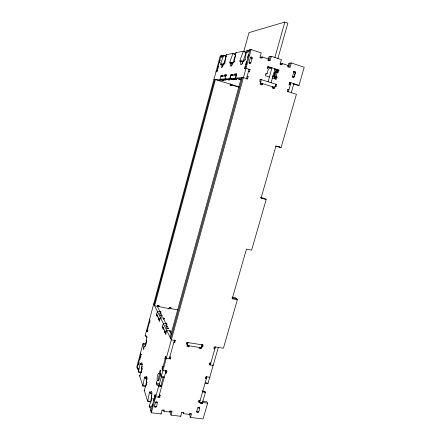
<?xml version="1.0" encoding="UTF-8"?>
<svg xmlns="http://www.w3.org/2000/svg" width="441" height="441" viewBox="0 0 441 441"><rect width="100%" height="100%" fill="white"/><g stroke="black" fill="none" stroke-linecap="round" stroke-linejoin="round"><path stroke-width="0.66" d="M162.178 316.065C158.352 316.577 159.973 309.714 162.178 316.065L160.805 315.828M223.333 65.02L223.361 64.7M155.673 402.578L157.178 402.765A0.805 0.695 -30.4 0 0 156.621 401.955A0.805 0.695 -30.4 0 0 155.673 402.578C152.101 408.84 157.393 409 157.178 402.765L156.82 401.734M246.337 52.165L243.355 51.178A1.13 0.303 -72.4 0 1 243.256 51.492L239.948 60.345A1.125 0.303 -72.7 0 0 239.981 61.371L240.973 61.211A3.98 1.08 -72.6 0 0 241.111 64.827A3.98 1.08 -72.6 0 0 243.333 60.836L244.364 60.676A1.152 0.314 -72.5 0 0 245.009 59.518L246.464 50.831A1.158 0.314 -72.3 0 1 246.536 50.517L247.269 50.368A1.158 0.314 -72.3 0 1 247.401 51.035A2.332 0.639 -72.2 0 0 247.66 52.38A2.332 0.639 -72.2 0 0 248.735 50.759A1.169 0.32 -72.2 0 1 249.275 49.949L251.122 49.563L261.221 52.926L259.981 57.402L262.02 58.074L262.329 56.961L268.42 58.973L268.106 60.086L270.129 60.753L271.369 56.31L281.408 59.651L280.162 64.066L282.152 64.722L282.466 63.62L288.414 65.593L288.1 66.69L290.079 67.341L291.325 62.953L304.213 67.241L299.015 85.322L297.714 85.356L293.182 83.9M252.191 57.947C250.753 54.193 249.204 61.751 249.319 62.247A0.876 0.805 -89.9 0 0 249.86 63.339A0.876 0.805 -89.9 0 0 250.863 62.754L252.191 57.947L251.64 58.036M234.59 54.513L235.83 54.265L232.986 53.333L229.783 62.187L229.8 62.964L230.742 62.831A3.76 0.97 -73 0 0 230.819 66.26A3.76 0.97 -73 0 0 232.854 62.495L233.774 62.352A1.086 0.281 -72.9 0 0 234.364 61.26L235.77 53.036A1.091 0.281 -72.7 0 1 235.836 52.744L243.355 51.178M197.777 407.368L198.02 407.886L199.459 408.063A0.783 0.667 -34.9 0 0 198.941 407.275A0.783 0.667 -34.9 0 0 198.02 407.886C194.503 414.011 199.586 414.127 199.459 408.063L198.974 407.037M226.371 56.222L223.675 55.274L220.693 63.664L220.698 64.403L221.542 64.281A3.561 0.871 -73.3 0 0 221.575 67.545A3.561 0.871 -73.3 0 0 223.444 63.984L224.331 63.829L224.767 63.002L226.239 54.739L232.986 53.333M151.847 392.925A3.732 0.921 -81.5 0 0 151.693 393.438L150.238 393.245L149.565 391.724L147.757 401.045C147.377 401.723 150.728 402.142 150.668 401.409L151.847 394.811M142.156 364.365A3.335 0.766 -80.5 0 0 142.019 364.834L140.69 364.641A3.341 0.761 -80.5 0 1 141.963 363.07A3.341 0.761 -80.5 0 1 141.633 367.458L141.985 369.79L139.637 375.897L142.829 385.969L145.596 386.338L146.605 380.864M146.886 379.304L147.074 378.268M295.503 72.17C294.169 68.531 292.598 75.951 292.697 76.365A0.854 0.772 -83.5 0 0 293.199 77.423A0.854 0.772 -83.5 0 0 294.169 76.844L295.503 72.17L294.858 72.219M143.496 343.848L145.668 344.189L143.033 343.644L136.787 366.906L137.476 369.007L137.697 368.748A1.88 0.419 -80.5 0 1 138.237 368.389A1.88 0.419 -80.5 0 1 138.176 370.264L138.419 372.061L141.065 372.43L142.211 366.25M146.963 379.453L146.616 378.422L145.227 378.229L144.615 376.873L142.829 385.969M140.69 364.641L140.183 363.373L138.419 372.061M143.033 343.644L143.579 349.189L144.56 346.097A3.285 0.755 -80 0 0 145.85 344.415A3.285 0.755 -80 0 0 146.158 340.154L146.952 336.472L145.133 335.882L220.241 55.985L221.591 55.704L221.669 56.294A2.018 0.485 -73.1 0 0 221.823 57.479A2.018 0.485 -73.1 0 0 222.677 56.09L223.014 55.45L223.675 55.274M223.394 64.524L225.946 57.429M235.742 54.563L232.567 63.741M160.877 370.286L160.381 370.214A1.08 0.276 -81 0 0 159.934 370.71L159.146 373.588A3.771 0.959 -81.1 0 0 157.608 375.291A3.771 0.959 -81.1 0 0 157.316 380.274C155.188 383.902 156.638 386.338 161.147 386.134M137.162 368.086L140.894 354.195M147.013 331.417L149.857 320.822M154.152 304.83L214.635 79.645M216.757 71.729L221.029 55.82L222.281 56.227M138.766 364.663L138.331 364.597L138.65 362.541L139.086 362.607M140.15 359.514L139.714 359.454L140.034 357.397M141.015 356.311L140.574 356.245L141.026 354.57L140.503 353.065M147.592 331.836L147.151 331.764L147.465 329.725L147.906 329.796M217.738 68.079L218.251 66.172M219.32 62.198L219.833 60.285L220.28 60.428M145.287 345.358L146.671 340.209M157.343 306.594L157.652 305.453M158.297 306.462L158.6 305.321M157.216 315.717L156.445 314.968L157.393 311.445L160.998 312.074L160.662 311.412L159.769 311.258M221.823 76.414L221.365 76.271L221.63 75.284L221.084 75.334L220.026 79.253L223.692 80.394L222.231 80.146M158.925 306.831L159.234 305.685L157.481 305.376L157.25 306.236L160.1 311.914M156.764 315.64L157.007 314.753M157.817 316.958L157.035 316.203L157.272 315.315L157.729 315.392M223.096 75.334L222.082 75.24L221.817 76.227L222.281 76.37M157.36 316.881L157.602 315.993M222.369 76.177L222.633 75.191M159.493 319.052L159.036 318.975L158.793 319.874L158.457 319.174L158.699 318.281L159.157 318.358M224.226 76.017L224.497 75.014L225.064 74.959L224.794 75.962L225.263 76.111M160.309 312.73L160.662 311.412M159.874 321.241L159.069 320.458L159.317 319.554L159.774 319.637M226.586 75.009L225.538 74.915L225.268 75.924L225.737 76.073M159.41 321.164L160.386 317.548L164.085 318.182L164.438 318.882L163.512 318.722M226.112 74.865L225.02 78.895L229.37 80.03L228.427 79.738M163.787 319.262L164.085 318.182M232.198 79.49L233.769 79.755L229.91 78.548L230.759 75.439L236.387 74.937L235.511 78.145L240.13 79.347L239.138 79.038M162.911 327.035L162.663 327.961L162.305 327.211L163.308 323.507L167.095 324.146L166.726 323.413L165.783 323.259M229.91 78.548L231.04 74.397L231.646 74.342L231.365 75.383L231.85 75.538M163.578 328.413L163.324 329.344L162.961 328.589L163.214 327.657M233.267 74.391L232.159 74.292L231.878 75.339L232.363 75.488M232.49 75.284L232.776 74.237M168.936 309.202L169.399 307.498M230.296 83.862L229.954 85.119L231.718 85.664L231.972 84.722L239.077 86.921M166.428 324.521L166.726 323.413M165.177 331.731L164.917 332.679L164.543 331.902L164.802 330.959L165.287 331.037M177.883 309.896L170.899 308.656L171.13 307.801L169.124 307.493M234.579 75.097L234.866 74.038L235.5 73.978L235.213 75.042L235.703 75.196M166.092 334.195L165.607 334.118L165.232 333.33L165.485 332.382L165.976 332.464M235.511 78.145L236.679 73.868L236.034 73.928L235.742 74.998L236.238 75.152M166.869 328.936L167.023 328.369L165.882 325.684L167.205 326.086L168.473 328.705L167.023 328.369L168.468 328.611M165.607 334.118L166.643 330.309L170.535 330.954L170.932 331.737L169.956 331.577M243.801 51.542L248.972 32.634L284.836 22.05L287.852 23.119L277.907 58.482M170.226 332.095L170.535 330.954M170.116 337.387L241.354 77.726M157.316 380.274L158.799 380.478L160.634 373.797L159.146 373.588M152.525 406.784L152.024 406.723L151.858 406.2L152.377 404.298L152.878 404.358M153.644 400.841L153.992 398.421L154.493 398.482M155.149 397.242L154.471 396.668L155 394.756L155.497 394.822M165.397 372.932L166.4 373.075L166.935 371.135L162.911 370.556L162.156 368.693L162.685 366.752L163.187 366.824M165.645 359.024L164.951 358.5L165.485 356.554L165.987 356.626M245.086 68.609L244.573 68.443L245.185 66.222L246.045 66.343M246.254 64.347L245.742 64.182L246.354 61.961L246.706 61.905M249.11 55.186L248.239 55.081L247.627 57.313L247.985 57.253M150.805 411.166L155.177 395.257M162.343 369.156L165.678 356.995M170.722 338.627L242.385 77.649M244.92 68.405L250.03 49.789L250.549 49.96M162.101 409.871L161.141 413.939L151.313 412.765L158.694 385.897A1.097 0.281 -81.4 0 0 158.633 385.798M162.134 376.862L164.146 377.143A1.091 0.287 -81.2 0 0 164.19 377.32L161.169 376.895L251.122 49.563M161.296 377.011L159.504 383.538A1.08 0.276 -81.3 0 0 159.422 384.971L161.649 386.2A1.097 0.287 -81.5 0 1 161.715 386.305L158.694 385.897M249.27 63.515L249.424 62.958L250.863 62.754L248.961 62.302M250.852 57.765L251.006 57.209M160.86 385.897L163.379 376.746M166.169 370.374L158.716 397.17L158.534 396.663M174.559 339.928L169.294 358.792L169.09 358.346M249.066 69.27L246.48 78.945L247.539 78.878L248.151 76.651L247.125 76.326M155 394.756L155.706 396.784L159.719 397.297L160.155 395.125M165.485 356.554L166.268 358.34L170.298 358.946L170.838 356.99L169.829 356.835M173.826 342.343L174.829 342.503L175.215 340.215M249.303 71.85L250.097 69.601L245.979 68.278L244.573 68.443M260.879 58.256L261.188 57.143M170.017 410.836L169.851 412.043L163.92 411.326L164.085 410.113M186.714 343.578L187.072 342.282M188.037 342.563L186.956 346.477L188.935 346.791L189.211 345.816M267.963 60.45L269.016 56.68L271.369 56.31M261.033 84.727L262.163 84.689L262.472 83.592L260.223 83.674L261.507 84.077M171.13 411.018L170.43 413.526L171.031 415.119L180.81 416.287L181.764 412.263M268.955 60.919L270.19 56.498M171.031 415.119L172.084 411.337L170.116 411.1M265.862 73.934L267.02 73.84L268.36 69.05L267.351 68.719L267.968 66.503L278.999 70.108L278.381 72.307L277.383 71.982L274.986 72.186L273.657 76.899L277.036 77.065L276.419 79.259L272.428 77.974M268.084 81.778L271.998 67.82L269.258 68.112M274.897 57.479L284.836 22.05M271.088 82.732L275.008 68.802M274.186 78.845L274.644 77.214M278.999 70.108L276.584 70.334L274.842 76.822L275.834 77.142L275.223 79.319M272.312 88.073L272.615 86.993M147.691 401.332L144.168 390.202L146.666 383.874L146.263 381.338A3.522 0.832 -80.9 0 0 146.594 376.669A3.522 0.832 -80.9 0 0 145.227 378.229M199.387 347.431L199.117 348.401L201.068 348.715L202.16 344.834M272.836 86.86L272.527 87.952L274.517 88.58L275.746 84.209M277.323 71.861L277.786 70.218L274.556 69.165M273.657 76.899L276.038 76.745L277.383 71.982M273.332 88.597L273.789 86.965M280.923 64.866L281.231 63.769M202.199 344.371L201.835 345.661L202.595 346.929L201.62 346.775M274.936 86.739L275.548 84.567L276.744 84.529L276.127 86.712L275.134 86.397M202.408 401.134L206.835 401.707L207.601 403.217L203.081 418.95L190.49 417.445L191.554 413.708L189.624 413.471L189.36 414.408L183.55 413.702L183.704 412.5M202.595 346.929L203.141 344.989L187.05 342.409L186.504 344.366L187.502 344.526L186.808 343.258M287.73 66.971L288.789 63.25L291.325 62.953M190.512 413.377L189.806 415.857L190.49 417.445M288.811 67.467L290.051 63.102M288.982 85.003L289.731 82.379M199.034 400.163L198.621 402.297L202.452 402.787L202.204 402.28M151.313 412.765L150.469 408.928A2.177 0.535 -81.7 0 0 150.502 406.685A2.177 0.535 -81.7 0 0 149.846 406.966L149.582 407.214L149.179 406.018L151.88 399.254L151.384 396.691A3.732 0.915 -81.4 0 0 151.704 391.696A3.732 0.915 -81.4 0 0 150.238 393.245M215.423 346.962L210.285 364.944L209.492 363.599M202.634 390.809L205.401 392.088A1.069 0.347 -82.7 0 1 205.489 392.192L202.187 403.724L200.275 403.482L200.418 402.286M292.642 77.324A0.849 0.766 -83.6 0 0 292.885 76.921L294.197 76.855L295.498 72.313L293.596 71.866M205.071 382.904A1.069 0.347 -82.4 0 0 205.12 383.031L207.998 383.433L218.306 347.425M291.269 92.682L293.849 83.663M232.319 297.102L235.494 297.708L237.352 299.764L223.411 348.241L214.458 346.808L213.907 348.732L214.872 348.886L214.056 347.618M260.818 197.535L264.01 198.334L266.204 199.426L251.613 250.174L246.469 249.049L232.225 298.794L237.352 299.764M278.767 146.914L281.137 147.487L296.429 94.308L287.328 91.436L287.945 89.269L288.927 89.578L287.675 89.589M242.815 61.889A1.125 0.309 -72.6 0 1 242.919 61.31L246.243 52.479M274.611 74.149L273.8 76.161A1.036 0.336 -71.8 0 0 273.723 76.519M274.815 73.647L276.242 70.113M222.953 79.578C225.781 80.874 228.289 79.077 222.953 79.578L224.342 80.008M233.096 78.878C236.111 80.284 239.011 78.316 233.096 78.878L234.557 79.336M225.809 56.266L226.393 56.15M250.334 57.622L252.153 58.085L251.425 58.201M260.063 57.33L262.329 56.961M221.542 64.281L223.537 64.618M230.742 62.831L233.107 63.14M240.973 61.211L243.256 61.575M245.742 64.182L246.095 64.138M217.27 69.827L217.016 71.701L215.991 71.822M280.013 63.917L282.466 63.62M249.022 69.717L250.097 69.601M220.82 76.315L225.842 75.874M293.392 71.74L294.037 71.69M295.172 72.341L295.498 72.313M247.087 76.734L248.151 76.651M213.879 79.694L243.421 77.577L247.539 78.878M272.516 76.161L273.861 76.067M218.058 80.422L222.777 80.108M227.843 79.777L232.804 79.452M238.487 79.077L241.778 78.862M218.196 80.747L218.973 80.697M260.058 79.716L261.364 79.645L260.14 84.055L262.163 84.689M230.318 84.782L231.972 84.722M289.654 82.765L290.917 82.721L288.337 91.756L287.113 91.756M231.718 85.664L230.886 85.686L231.145 84.749L238.862 87.142M272.069 87.539L274.82 87.489L260.444 82.952M149.521 407.104L150.017 407.164M162.194 410.136L164.179 410.378M181.874 412.528L183.814 412.765M149.256 405.775L149.747 405.836M151.858 406.2L152.354 406.266M154.57 406.569L156.075 406.756L155.899 406.233M196.906 411.784L198.345 411.96M149.179 406.018L149.67 406.078M148.242 401.106L150.668 401.409M151.886 398.19L152.382 398.256M154.67 398.995L154.168 398.929L153.992 398.421M153.468 400.329L153.97 400.389M160.248 395.379L159.245 395.246L159.107 394.866M199.156 400.417L200.12 400.544M207.601 403.217L202.397 402.308M154.471 396.668L154.973 396.735M144.168 390.202L144.637 390.263M149.339 392.236L150.304 392.363M203.009 391.768L205.401 392.088M205.489 392.192L202.612 391.806A1.069 0.342 -82.7 0 0 202.529 391.702M143.353 385.759L145.662 386.068M156.527 383.135L159.008 383.472M146.715 382.694L147.184 382.755M156.941 384.635L159.422 384.971M144.405 377.364L145.558 377.524M206.019 382.986L207.452 383.19M139.709 375.671L140.155 375.738M139.637 375.897L140.084 375.964M138.921 371.862L141.126 372.176M209.762 377.264L205.925 376.713L205.379 378.615L206.344 378.747L205.572 377.342M160.43 370.782L160.926 370.853M141.098 368.648L142.482 368.847M137.427 368.93L138.739 369.111M138.639 364.272L138.204 364.205L138.331 364.597M162.156 368.693L162.657 368.764M138.783 362.932L139.218 362.993M139.935 363.897L141.037 364.057M140.166 357.778L140.602 357.844M141.026 354.57L141.462 354.636M164.951 358.5L165.452 358.572M140.883 355.931L140.447 355.865L140.574 356.245M210.831 363.031L209.866 362.888L209.321 364.801L213.163 365.38L212.898 364.928M209.172 363.555L210.451 363.742M143.512 349.112L143.953 349.178M144.56 346.097L145.221 346.202M250.229 57.126L251.122 57.986M146.158 340.154L146.82 340.259M146.847 337.602L147.288 337.674M187.221 345.501L201.339 347.745M175.375 340.535L171.34 339.884L153.7 303.904M145.133 335.882L146.798 336.185M165.232 333.33L165.717 333.413M147.112 330.463L146.588 330.381L147.151 331.764M164.543 331.902L165.028 331.979M147.608 330.066L148.044 330.138M162.305 327.211L162.779 327.294M162.961 328.589L163.435 328.666M149.841 322.592L149.4 322.52L149.549 322.856L150.001 321.153L149.422 319.83L149.946 319.918M165.772 325.849L167.205 326.086M159.069 320.458L159.532 320.535M157.035 316.203L157.487 316.28M158.457 319.174L159.603 319.372M159.681 313.568L161.042 313.805M156.445 314.968L156.897 315.045M169.338 308.661L154.609 305.767L215.395 79.589L230.483 84.159M231.955 297.884L236.42 298.728M260.609 197.755L265.102 198.88M266.204 199.426L261.044 198.136L275.967 146.026L281.137 147.487M275.564 146.01L279.947 147.2M224.816 79.446L226.216 79.882M235.185 78.735L236.663 79.198M222.082 75.24L222.545 75.389M221.084 75.334L221.542 75.483M261.342 83.63L262.632 84.038M231.04 74.397L231.519 74.551M225.538 74.915L226.713 75.284M224.497 75.014L224.965 75.163M217.997 68.046L218.444 68.184M236.034 73.928L236.53 74.088M260.758 81.85L259.743 81.53L260.361 79.325L276.744 84.529M234.866 74.038L235.356 74.193M232.159 74.292L232.644 74.446M220.743 64.408L221.195 64.557M269.418 77.01L265.394 75.72L266.011 73.515L267.02 73.84M224.816 62.82L225.279 62.969M219.579 62.153L220.026 62.297M248.454 71.503L249.479 71.828M290.266 84.881L289.285 84.567L289.908 82.395L299.015 85.322M223.444 63.984L224.133 64.204M221.189 63.631L223.438 64.353M245.185 66.222L245.698 66.387M232.854 62.495L233.57 62.727M276.038 76.745L277.036 77.065M230.301 62.153L232.661 62.914M272.896 75.869L273.348 76.012M229.849 62.969L232.214 63.73M289.296 82.654L290.591 83.068M289.235 82.781L290.448 83.173M223.102 55.39L225.853 56.288M274.986 72.186L275.972 72.506M239.981 61.371L240.477 61.531M222.038 55.853L223.157 56.211M234.364 61.26L234.849 61.415M245.009 59.518L245.516 59.684M267.45 66.85L271.325 68.112M267.582 67.396L270.157 68.239M274.655 69.706L276.584 70.334M226.239 54.739L226.702 54.888M292.73 76.376L294.197 76.855M243.333 60.836L244.088 61.084M246.354 61.961L246.866 62.126M248.911 62.793L249.424 62.958M240.444 60.505L242.919 61.31M235.836 52.744L236.315 52.903M232.898 53.631L235.268 54.408M248.239 55.081L248.752 55.252M247.776 50.533L249.044 50.952M243.256 51.492L245.742 52.314M249.275 49.949L249.788 50.12M293.932 71.486L294.241 72.137M200.319 347.436L201.068 348.715M170.369 307.719L170.899 308.656M206.625 376.382L206.884 376.851L199.58 402.418L198.852 400.902M188.241 345.518L188.935 346.791M163.159 318.022L166.152 323.986M169.565 330.794L171.389 334.438M174.201 341.24L174.829 342.503M201.443 402.209L202.187 403.724M156.682 314.086L159.653 320.26M162.553 326.29L165.866 333.164M198.13 411.685L198.312 412.076M196.697 411.508L196.873 411.894M169.691 357.601L170.298 358.946M189.134 413.884L189.36 414.408M165.739 370.517L165.932 370.986M183.076 412.567L183.55 413.702M165.816 371.664L166.4 373.075M162.685 366.752L162.872 367.215M180.683 415.968L180.81 416.287M169.52 411.166L169.851 412.043M159.173 395.775L159.719 397.297M163.352 409.744L163.92 411.326M161.004 413.537L161.141 413.939M155.403 401.801L155.535 402.192M155.91 406.481L156.042 406.872M139.588 359.068L139.714 359.454M154.411 406.293L154.537 406.69M152.377 404.298L152.547 404.816M140.927 372L141.065 372.43M160.381 370.214L161.125 376.719A1.097 0.281 -81.2 0 0 161.169 376.895M249.782 62.909A0.871 0.799 90 0 1 249.534 63.322M146.616 378.422A3.522 0.838 -80.9 0 1 147.079 377.132M158.799 380.478A3.771 0.965 -81.2 0 1 158.942 376.068A3.771 0.965 -81.2 0 1 160.375 373.45M207.998 383.433A1.069 0.353 -82.4 0 1 207.931 383.257M222.54 66.773A3.556 0.882 -73.2 0 1 222.903 64.717M242.081 63.984A3.975 1.086 -72.6 0 1 242.473 61.696M231.79 65.45A3.754 0.976 -72.9 0 1 232.164 63.289"/></g></svg>
